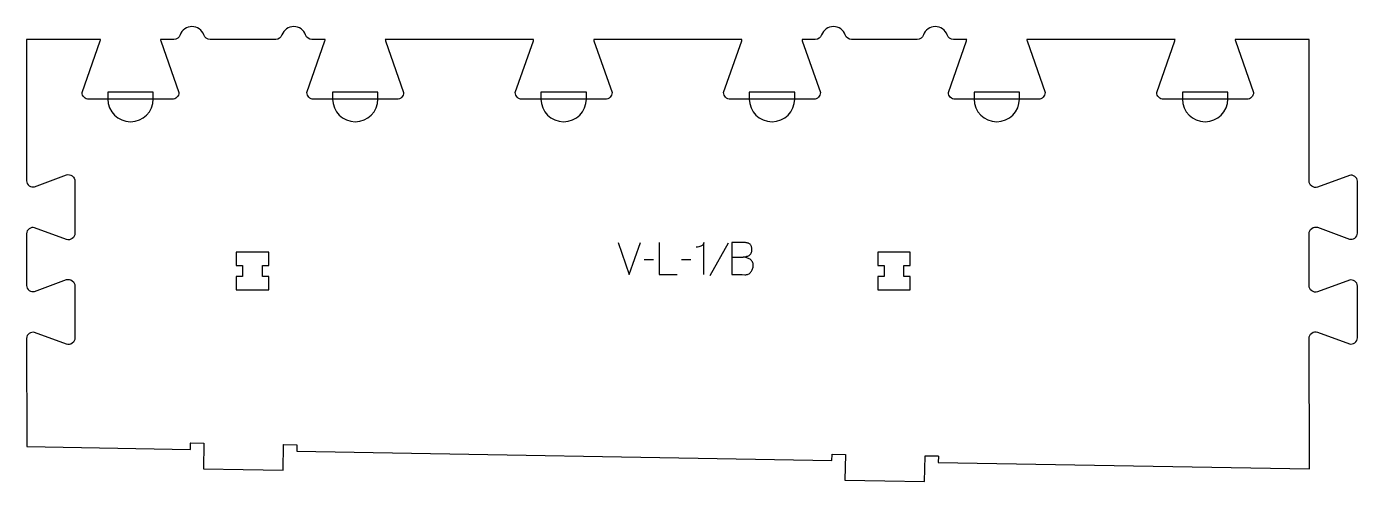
# Model space of a CAD drawing. Extents: x 0 to 1245, y 0 to 426.
import ezdxf

# ---------------------------------------------------------------- set-up
doc = ezdxf.new("R2010")
doc.units = 0
for name, color, linetype in [('1_ANYTOOL_1MMDEEP_LABELS_S', 2, 'CONTINUOUS'), ('3_ANYTOOL_CUTTHROUGH_INSID', 4, 'CONTINUOUS'), ('4_ANYTOOL_CUTTHROUGH_OUTSI', 5, 'CONTINUOUS'), ('5_ANYTOOL_HALF_MILL_9MM_IN', 3, 'CONTINUOUS')]:
    doc.layers.add(name, color=color, linetype=linetype)

msp = doc.modelspace()

# ---------------------------------------------------------------- linework, layer by layer
at = {"layer": '1_ANYTOOL_1MMDEEP_LABELS_S'}
for p, q in [((656.104323, 223.011239), (638.918609, 192.23981)), ((586.375752, 207.368382), (577.590038, 207.282668)), ((621.261466, 207.368382), (612.475752, 207.282668))]:
    msp.add_line(p, q, dxfattribs=at)
for points in [[(553.247181, 223.482668), (563.618609, 193.482668), (574.161466, 223.482668)], [(591.518609, 223.482668), (591.518609, 193.482668), (608.618609, 193.482668)]]:
    msp.add_lwpolyline(points, dxfattribs=at)
for points in [[(633.390038, 193.482668), (633.390038, 223.525525, -0.057478), (633.126015, 222.432557, -0.075801), (632.586466, 221.45231, -0.075474), (631.771014, 220.668436, -0.055107), (630.775752, 220.118382, -0.039607), (628.633512, 219.41887, -0.05918), (626.404323, 219.154096)], [(659.532895, 209.811239), (670.075752, 209.93981, 0.046847), (673.024454, 210.416259, 0.060102), (675.797181, 211.504096, 0.086388), (676.903883, 212.374222, 0.076384), (677.677538, 213.555882, 0.070405), (678.175007, 215.243631, 0.036531), (678.304323, 217.011239, 0.031885), (678.212703, 218.446497, 0.051083), (677.886466, 219.842489, 0.053001), (677.378179, 220.929048, 0.064647), (676.632895, 221.86481, 0.064346), (675.659604, 222.590375, 0.050037), (674.543609, 223.078203, 0.048317), (673.099053, 223.394486, 0.029756), (671.618609, 223.482668), (659.532895, 223.482668)], [(659.532895, 223.482668), (659.532895, 193.482668), (669.218609, 193.482668), (671.747181, 193.396953, 0.048381), (673.426074, 193.500869, 0.066146), (675.031109, 193.980882, 0.067079), (676.394873, 194.829552, 0.057042), (677.511466, 195.98981, 0.037099), (678.406138, 197.361051, 0.042913), (679.070395, 198.855882, 0.043052), (679.461555, 200.411529, 0.040094), (679.590038, 202.011239, 0.045096), (679.427666, 203.807855, 0.070597), (678.861466, 205.509453, 0.073303), (677.935488, 206.838492, 0.067093), (676.675752, 207.861239, 0.063103), (673.501242, 209.286185, 0.053716), (670.075752, 209.93981)]]:
    msp.add_lwpolyline(points, format="xyb", dxfattribs=at)
at = {"layer": '3_ANYTOOL_CUTTHROUGH_INSID'}
for points in [[(220.55, 202.128169), (226.55, 202.128169), (226.55, 214.628169), (196.05, 214.628169), (196.05, 202.128169), (202.05, 202.128169), (202.05, 191.628169), (196.05, 191.628169), (196.05, 179.128169), (226.55, 179.128169), (226.55, 191.628169), (220.55, 191.628169)], [(820.55, 202.128169), (826.55, 202.128169), (826.55, 214.628169), (796.05, 214.628169), (796.05, 202.128169), (802.05, 202.128169), (802.05, 191.628169), (796.05, 191.628169), (796.05, 179.128169), (826.55, 179.128169), (826.55, 191.628169), (820.55, 191.628169)]]:
    msp.add_lwpolyline(points, close=True, dxfattribs=at)
at = {"layer": '4_ANYTOOL_CUTTHROUGH_OUTSI'}
msp.add_lwpolyline([(238.847785, 417.751291, -0.317837), (232.955228, 413.584624), (220.300396, 413.584624), (202.3, 413.584624), (184.300198, 413.584624), (171.645958, 413.584624, -0.317837), (165.753402, 417.751291, 0.707107), (143.597389, 417.751291, -0.317837), (137.704833, 413.584624), (125.305522, 413.584624, 0.06141), (125.540432, 412.189754), (142.435965, 363.917212, -0.084368), (142.45, 363.834624, -0.414214), (136.2, 357.584624), (58.2, 357.584624, -0.414214), (51.95, 363.834624, -0.084368), (51.964036, 363.917212), (68.863149, 412.200819, 0.0608), (69.094479, 413.584624), (0, 413.584624), (0, 281.289237, 0.237079), (2.31765, 276.676053, 0.237104), (7.402167, 275.781964), (37.163368, 286.776563, -0.015604), (37.178164, 286.78151, -0.237079), (42.704904, 285.809426, -0.237079), (45.224088, 280.795094), (45.223632, 232.28901, -0.237079), (42.704448, 227.27468, -0.237077), (37.177854, 226.302596, -0.015611), (37.163053, 226.307545), (7.387379, 237.307528, 0.236337), (2.31765, 236.408506, 0.237079), (0, 231.795322), (0, 183.289322, 0.237079), (2.31765, 178.676138, 0.237104), (7.402167, 177.782049), (37.163368, 188.776648, -0.015604), (37.178164, 188.781595, -0.237079), (42.704904, 187.809511, -0.237079), (45.224088, 182.795179), (45.223632, 134.289094, -0.237079), (42.704448, 129.274765, -0.237077), (37.177854, 128.302681, -0.015611), (37.163053, 128.30763), (7.387379, 139.307612, 0.236337), (2.31765, 138.408591, 0.237079), (0, 133.795758), (0.28473, 32.660723), (153.249149, 29.990286), (153.349483, 35.739409, -0.414214), (153.603808, 35.985008), (165.601981, 35.775614, -0.414214), (165.84758, 35.52129), (165.433152, 11.774819), (202.677479, 11.124704), (239.921806, 10.474614), (240.336231, 34.220963, -0.414214), (240.590556, 34.466563), (252.588729, 34.257168, -0.414214), (252.834328, 34.002844), (252.733991, 28.253614), (753.249149, 19.515671), (753.349483, 25.264795, -0.414214), (753.603808, 25.510394), (765.601981, 25.301, -0.414214), (765.84758, 25.046675), (765.433152, 1.300204), (802.677479, 0.650089), (839.921806, 0), (840.336231, 23.746349, -0.414214), (840.590556, 23.991948), (852.588729, 23.782554, -0.414214), (852.834328, 23.52823), (852.733991, 17.779), (1199.843649, 11.719195), (1199.500001, 133.795055, -0.237079), (1202.019185, 138.809737, -0.237079), (1207.545925, 139.781821, -0.015608), (1207.560724, 139.776872), (1237.336398, 128.77689, 0.236335), (1242.405983, 129.675911, 0.237079), (1244.723632, 134.289097), (1244.724088, 182.795181, 0.237079), (1242.406438, 187.408365, 0.237104), (1237.321922, 188.302453), (1207.56072, 177.307854, -0.015604), (1207.545925, 177.302908, -0.502397), (1199.5, 183.289322), (1199.5, 231.795322, -0.502397), (1207.545925, 237.781736, -0.015608), (1207.560724, 237.776788), (1237.336398, 226.776805, 0.236335), (1242.405983, 227.675827, 0.237079), (1244.723632, 232.289012), (1244.724088, 280.795097, 0.237079), (1242.406438, 285.40828, 0.237104), (1237.321922, 286.302369), (1207.56072, 275.30777, -0.015604), (1207.545925, 275.302823, -0.502397), (1199.5, 281.289237), (1199.5, 413.584624), (1130.405521, 413.584624, 0.06141), (1130.640432, 412.189754), (1147.535965, 363.917212, -0.084368), (1147.55, 363.834624, -0.414214), (1141.3, 357.584624), (1063.3, 357.584624, -0.414214), (1057.05, 363.834624, -0.084368), (1057.064036, 363.917212), (1073.963149, 412.200819, 0.0608), (1074.194479, 413.584624), (935.505522, 413.584624, 0.06141), (935.740432, 412.189754), (952.635965, 363.917212, -0.084368), (952.65, 363.834624, -0.414214), (946.4, 357.584624), (868.4, 357.584624, -0.414214), (862.15, 363.834624, -0.084368), (862.164036, 363.917212), (879.063149, 412.200819, 0.0608), (879.294479, 413.584622), (866.896354, 413.584624, -0.317837), (861.003797, 417.751291, 0.707107), (838.847785, 417.751291, -0.317837), (832.955228, 413.584624), (820.300395, 413.584624), (802.300001, 413.584624), (784.3, 413.584624), (771.646354, 413.584624, -0.317837), (765.753797, 417.751291, 0.707107), (743.597785, 417.751291, -0.317837), (737.705228, 413.584624), (725.305664, 413.584624, 0.061461), (725.540432, 412.189754), (742.435965, 363.917212, -0.084368), (742.45, 363.834624, -0.414214), (736.2, 357.584624), (658.2, 357.584624, -0.414214), (651.95, 363.834624, -0.084368), (651.964036, 363.917212), (668.863149, 412.200819, 0.0608), (669.094479, 413.584624), (530.405521, 413.584624, 0.06141), (530.640432, 412.189754), (547.535965, 363.917212, -0.084368), (547.55, 363.834624, -0.414214), (541.3, 357.584624), (463.3, 357.584624, -0.414214), (457.05, 363.834624, -0.084368), (457.064036, 363.917212), (473.963149, 412.200819, 0.0608), (474.194479, 413.584624), (335.505522, 413.584624, 0.06141), (335.740432, 412.189754), (352.635965, 363.917212, -0.084368), (352.65, 363.834624, -0.414214), (346.4, 357.584624), (268.4, 357.584624, -0.414214), (262.15, 363.834624, -0.084368), (262.164036, 363.917212), (279.063149, 412.200819, 0.060725), (279.294694, 413.584624), (266.896354, 413.584624, -0.317837), (261.003797, 417.751291, 0.707107)], format="xyb", close=True, dxfattribs=at)
at = {"layer": '5_ANYTOOL_HALF_MILL_9MM_IN'}
for points in [[(75.95, 358.084624), (75.95, 357.834624, 1), (118.45, 357.834624), (118.45, 364.084624), (75.95, 364.084624)], [(286.150003, 357.824624, 0.999765), (328.65, 357.834624), (328.65, 364.084624), (286.15, 364.084624)], [(481.05, 358.084624), (481.05, 357.834624, 1), (523.55, 357.834624), (523.55, 364.084624), (481.05, 364.084624)], [(675.950003, 357.824624, 0.999765), (718.45, 357.834624), (718.45, 364.084624), (675.95, 364.084624)], [(886.150003, 357.824624, 0.999765), (928.65, 357.834624), (928.65, 364.084624), (886.15, 364.084624)], [(1081.050003, 357.824624, 0.999765), (1123.55, 357.834624), (1123.55, 364.084624), (1081.05, 364.084624)]]:
    msp.add_lwpolyline(points, format="xyb", close=True, dxfattribs=at)

doc.saveas('drawing.dxf')
